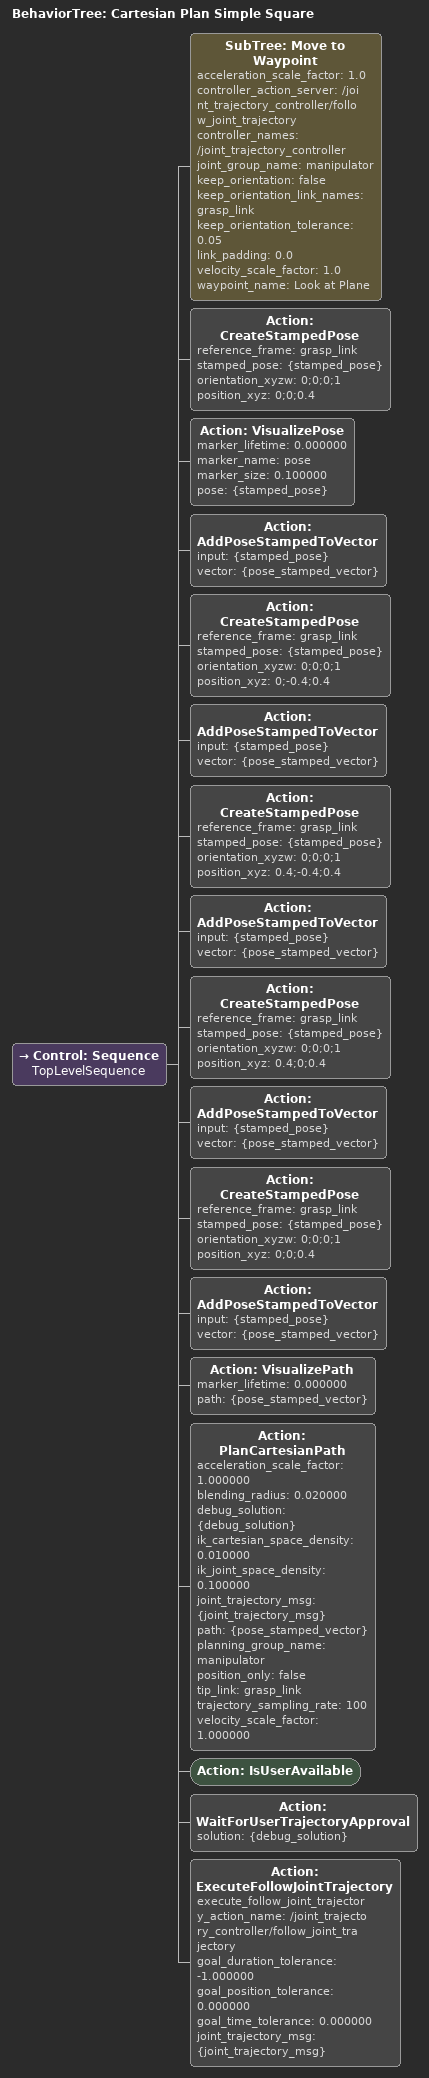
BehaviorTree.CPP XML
<?xml version='1.0' encoding='utf-8'?>
<root BTCPP_format="4" main_tree_to_execute="Cartesian Plan Simple Square">
  <BehaviorTree ID="Cartesian Plan Simple Square" _description="Training example that shows how to create a path from poses and execute the path">
    <Control ID="Sequence" name="TopLevelSequence">
      <SubTree ID="Move to Waypoint" acceleration_scale_factor="1.0" controller_action_server="/joint_trajectory_controller/follow_joint_trajectory" controller_names="/joint_trajectory_controller" joint_group_name="manipulator" keep_orientation="false" keep_orientation_link_names="grasp_link" keep_orientation_tolerance="0.05" link_padding="0.0" velocity_scale_factor="1.0" waypoint_name="Look at Plane"/>
      <Action ID="CreateStampedPose" reference_frame="grasp_link" stamped_pose="{stamped_pose}" orientation_xyzw="0;0;0;1" position_xyz="0;0;0.4"/>
      <Action ID="VisualizePose" marker_lifetime="0.000000" marker_name="pose" marker_size="0.100000" pose="{stamped_pose}"/>
      <Action ID="AddPoseStampedToVector" input="{stamped_pose}" vector="{pose_stamped_vector}"/>
      <Action ID="CreateStampedPose" reference_frame="grasp_link" stamped_pose="{stamped_pose}" orientation_xyzw="0;0;0;1" position_xyz="0;-0.4;0.4"/>
      <Action ID="AddPoseStampedToVector" input="{stamped_pose}" vector="{pose_stamped_vector}"/>
      <Action ID="CreateStampedPose" reference_frame="grasp_link" stamped_pose="{stamped_pose}" orientation_xyzw="0;0;0;1" position_xyz="0.4;-0.4;0.4"/>
      <Action ID="AddPoseStampedToVector" input="{stamped_pose}" vector="{pose_stamped_vector}"/>
      <Action ID="CreateStampedPose" reference_frame="grasp_link" stamped_pose="{stamped_pose}" orientation_xyzw="0;0;0;1" position_xyz="0.4;0;0.4"/>
      <Action ID="AddPoseStampedToVector" input="{stamped_pose}" vector="{pose_stamped_vector}"/>
      <Action ID="CreateStampedPose" reference_frame="grasp_link" stamped_pose="{stamped_pose}" orientation_xyzw="0;0;0;1" position_xyz="0;0;0.4"/>
      <Action ID="AddPoseStampedToVector" input="{stamped_pose}" vector="{pose_stamped_vector}"/>
      <Action ID="VisualizePath" marker_lifetime="0.000000" path="{pose_stamped_vector}"/>
      <Action ID="PlanCartesianPath" acceleration_scale_factor="1.000000" blending_radius="0.020000" debug_solution="{debug_solution}" ik_cartesian_space_density="0.010000" ik_joint_space_density="0.100000" joint_trajectory_msg="{joint_trajectory_msg}" path="{pose_stamped_vector}" planning_group_name="manipulator" position_only="false" tip_link="grasp_link" trajectory_sampling_rate="100" velocity_scale_factor="1.000000"/>
      <Action ID="IsUserAvailable"/>
      <Action ID="WaitForUserTrajectoryApproval" solution="{debug_solution}"/>
      <Action ID="ExecuteFollowJointTrajectory" execute_follow_joint_trajectory_action_name="/joint_trajectory_controller/follow_joint_trajectory" goal_duration_tolerance="-1.000000" goal_position_tolerance="0.000000" goal_time_tolerance="0.000000" joint_trajectory_msg="{joint_trajectory_msg}"/>
    </Control>
  </BehaviorTree>
</root>
